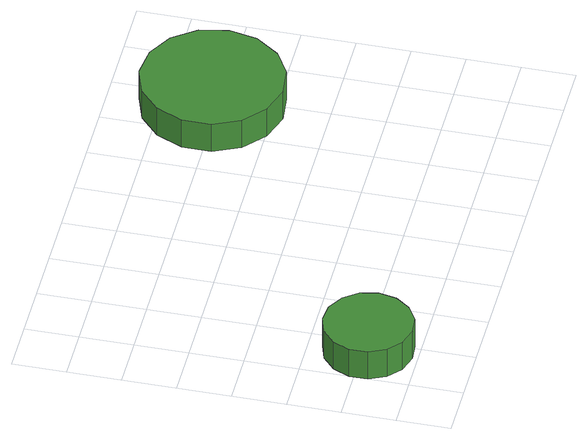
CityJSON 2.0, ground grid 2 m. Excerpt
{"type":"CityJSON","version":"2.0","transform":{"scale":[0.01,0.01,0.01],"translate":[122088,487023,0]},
"CityObjects":{
"tree1":{"type":"SolitaryVegetationObject","attributes":{"function":"something"},"geometry":[{"type":"MultiSurface","lod":"1","boundaries":[[[0,1,2,3,4,5,6,7,8,9,10,11,12,13,14]],[[15,16,17,18,19,20,21,22,23,24,25,26,27,28,29]],[[0,29,28,1]],[[1,28,27,2]],[[2,27,26,3]],[[3,26,25,4]],[[4,25,24,5]],[[5,24,23,6]],[[6,23,22,7]],[[7,22,21,8]],[[8,21,20,9]],[[9,20,19,10]],[[10,19,18,11]],[[11,18,17,12]],[[12,17,16,13]],[[13,16,15,14]],[[14,15,29,0]]]}]},
"tree2":{"type":"SolitaryVegetationObject","attributes":{"function":"something"},"geometry":[{"type":"MultiSurface","lod":"1","boundaries":[[[30,31,32,33,34,35,36,37,38,39,40,41,42,43,44]],[[45,46,47,48,49,50,51,52,53,54,55,56,57,58,59]],[[30,59,58,31]],[[31,58,57,32]],[[32,57,56,33]],[[33,56,55,34]],[[34,55,54,35]],[[35,54,53,36]],[[36,53,52,37]],[[37,52,51,38]],[[38,51,50,39]],[[39,50,49,40]],[[40,49,48,41]],[[41,48,47,42]],[[42,47,46,43]],[[43,46,45,44]],[[44,45,59,30]]]}]}
},
"vertices":[
[329,185,188],[315,252,188],[274,307,188],[215,342,188],[147,349,188],[81,328,188],[30,282,188],[2,219,188],[2,150,188],[30,88,188],[81,42,188],[147,21,188],[215,28,188],[274,62,188],[315,118,188],[315,118,63],[274,62,63],[215,28,63],[147,21,63],[81,42,63],[30,88,63],[2,150,63],[2,219,63],[30,282,63],[81,328,63],[147,349,63],[215,342,63],[274,307,63],[315,252,63],[329,185,63],
[1617,1022,196],[1595,1129,196],[1530,1218,196],[1436,1272,196],[1327,1284,196],[1223,1250,196],[1142,1177,196],[1097,1077,196],[1097,968,196],[1142,868,196],[1223,795,196],[1327,761,196],[1436,772,196],[1530,827,196],[1595,916,196],[1595,916,71],[1530,827,71],[1436,772,71],[1327,761,71],[1223,795,71],[1142,868,71],[1097,968,71],[1097,1077,71],[1142,1177,71],[1223,1250,71],[1327,1284,71],[1436,1272,71],[1530,1218,71],[1595,1129,71],[1617,1022,71]
]}
